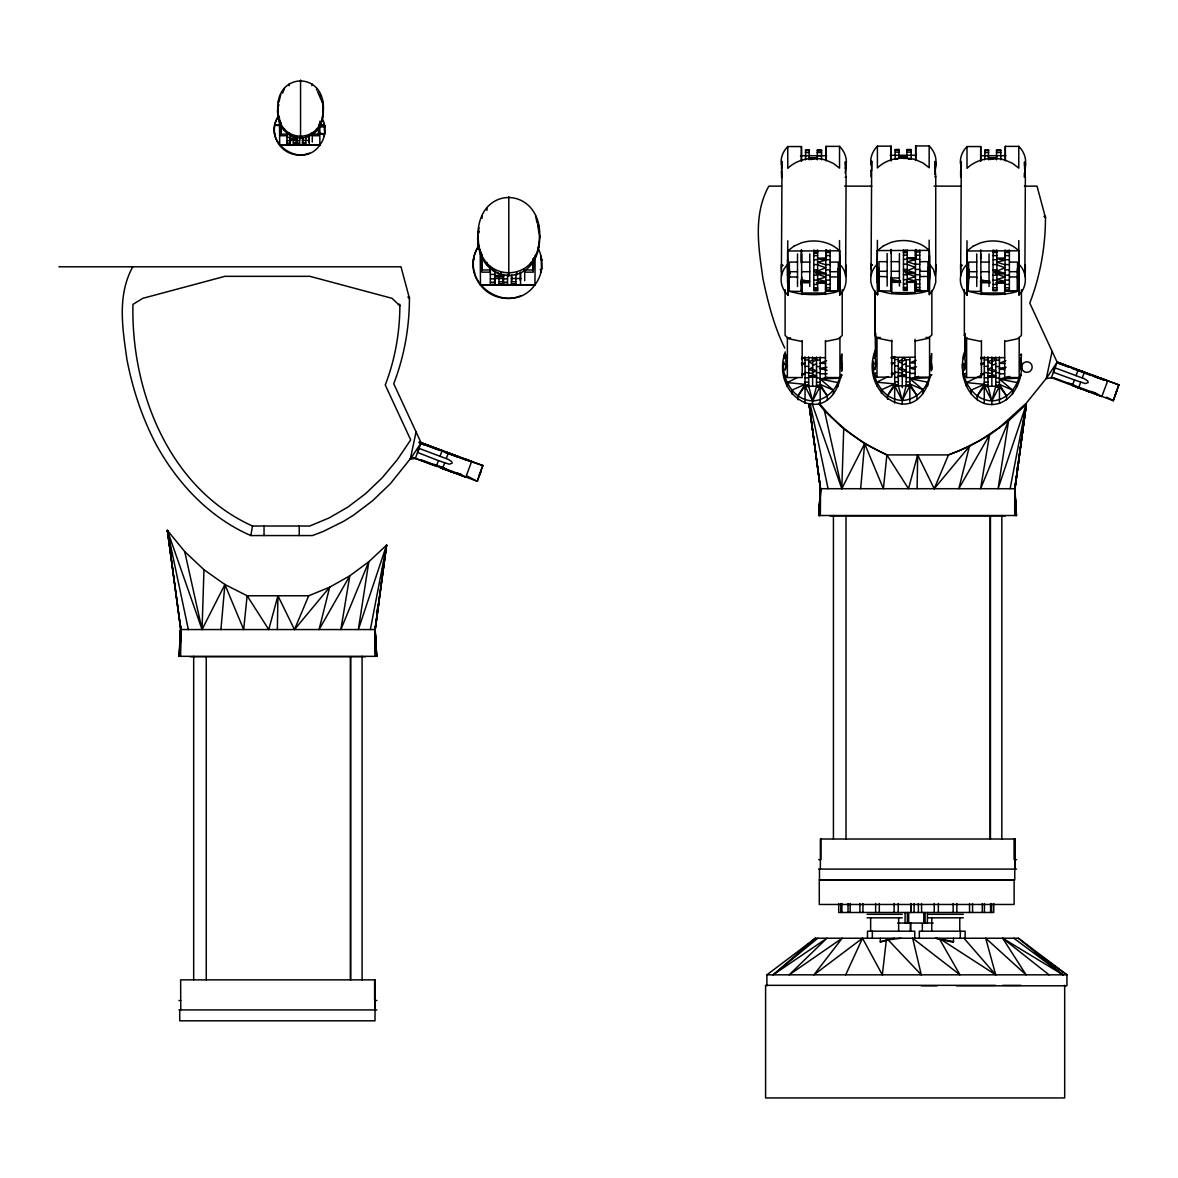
<?xml version="1.0" encoding="UTF-8"?>
<svg xmlns="http://www.w3.org/2000/svg" width="1178" height="1178" viewBox="0 0 1178 1178"><rect width="100%" height="100%" fill="white"/><g stroke="black" fill="none" stroke-linecap="round" stroke-linejoin="round"><path stroke-width="1.5" d="M290.141 138.4L290.127 145.292L309.21 145.1L309.21 136.03M312.273 134.115L318.605 134.115L318.605 130.64M506.731 285.002L520.543 284.855L520.558 272.133M524.622 269.924L533.281 269.968L533.325 258.91L533.281 259.69M533.634 257.835L533.281 269.968L533.281 265.241M781.412 269.556L782.045 161.43L781.412 168.719M787.537 259.543L787.949 295.207L787.64 251.002M838.486 284.59L838.368 291.231L825.837 291.128L825.881 281.763L825.837 291.128L838.368 291.231L838.28 268.731L838.368 291.231A28.552 6.715 0 0 1 799.376 293.69L788.921 291.231L789.348 270.852M789.348 274.651L789.348 269.099M820.183 386.62L816.531 386.62L820.183 386.62L820.183 356.89M871.057 275.608L871.691 161.018L871.573 170.751M877.286 250.59L877.198 275.637M915.497 290.863L915.439 282.057L915.497 290.863L928.014 290.819L927.925 268.304L928.014 290.819A28.552 6.715 0 0 1 889.022 293.278L878.567 290.819L878.994 275.019M878.994 274.224L878.994 268.687M909.828 386.193L906.176 386.193L909.828 386.193L909.828 357.567M960.659 275.623L961.292 161.43L961.174 171.163M966.888 251.002L966.814 276.05M1017.733 284.59L1017.615 291.231L1005.084 291.128L1005.129 281.822L1005.084 291.128L1017.615 291.231L1017.542 268.717L1017.615 291.231A28.552 6.715 0 0 1 978.624 293.69L968.169 291.231L968.596 270.852M968.596 274.651L968.596 269.099M999.445 386.62L995.778 386.62L999.445 386.62L999.445 356.89M318.605 134.115L318.885 124.264M494.672 276.359L494.657 285.12L503.286 285.032M797.506 277.905L797.535 277.08L789.348 276.948L789.348 275.446M801.467 146.558L801.438 161.106L801.467 146.558L787.758 146.558A32.631 25.386 0 0 0 781.412 165.362M801.423 262.576L801.452 249.839M839.531 146.367L839.531 168.13L833.479 163.477L826.072 160.179L826.058 146.367L839.531 146.367A32.631 25.386 0 0 1 845.289 168.366M826.014 250.929L825.999 256.112L825.999 250.693M887.152 277.493L887.181 276.668L878.994 276.521L878.994 275.254L878.994 277.817M891.113 146.146L891.083 160.694L891.113 146.146L877.404 146.146A32.631 25.386 0 0 0 871.057 164.935M891.083 253.064L891.098 249.427M929.162 145.954L929.162 167.718L923.11 163.05L915.718 159.766L915.689 145.954L929.162 145.954A32.631 25.386 0 0 1 934.934 167.953M915.704 259.131L915.659 250.516M976.753 277.905L976.798 277.08L968.596 276.948L968.596 275.431M980.685 258.924L980.7 249.839M980.714 146.558L980.685 161.106L980.714 146.558L967.005 146.558A32.631 25.386 0 0 0 960.453 163.713M1018.779 146.367L1018.779 168.13L1012.727 163.462L1005.335 160.179L1005.305 146.367L1018.779 146.367A32.631 25.386 0 0 1 1024.551 168.366M1005.276 250.929L1005.261 256.112L1005.261 250.678M787.611 269.585L787.611 264.638L787.537 276.05M825.793 282.47L825.837 291.128L825.881 281.439M877.257 269.173L877.257 264.211L877.595 294.794L877.183 259.131M915.527 282.632L915.483 290.716L928.014 290.819L928.131 284.178M966.858 269.585L966.873 264.623L967.212 295.207L966.785 259.543M1005.055 282.47L1005.084 291.128L1005.143 281.424M1025.316 265.05L1024.875 276.477L1025.361 177.156L1024.521 166.01A7.893 1.311 78 0 1 1024.448 161.901C1026.833 162.535 1024.742 170.457 1024.462 173.24A7.922 1.266 -78.4 0 0 1024.404 177.348L1025.361 177.156M797.506 262.09L789.348 262.09L789.348 278.347L789.348 276.094M878.994 275.667L878.994 276.521M976.753 262.09L968.596 262.09L968.596 278.347L968.596 276.079M277.743 117.579C261.457 143.156 302.672 170.074 319.842 145.1L319.871 121.172M477.856 247.527C456.387 283.132 510.604 318.428 534.959 284.855L535.106 255.788M839.826 250.84L839.723 295.015C848.307 286.725 848.189 272.28 839.531 264.093L839.531 240.562M1005.084 287.226L1005.129 281.763M279.481 117.903L279.672 145.292L290.333 145.262L290.333 134.837M374.957 1009.929L375.075 1000.505M480.182 250.296L480.477 285.12L494.937 285.091L494.937 270.94M787.537 283.088L787.758 240.754M789.348 276.948L789.348 275.593M877.183 282.676L877.404 240.327M966.785 283.088L967.005 240.754M968.596 276.948L968.596 275.593M1014.714 869.099L1014.832 859.66M839.973 273.384L839.899 276.432L839.87 265.418M929.604 265.904L929.545 264.594L929.545 276.02L929.457 250.428M1019.22 266.331L1019.161 265.006L1019.161 276.432L1019.073 250.84M277.375 629.553L277.92 595.759L294.471 629.553L329.663 587.204L349.778 575.821L368.817 561.729L386.575 545.119L375.237 629.553L375.237 652.774M801.747 277.183L801.32 291.467L788.921 291.231L789.348 272.928M801.32 291.467L801.511 279.539M839.973 255.979L839.723 295.015M891.393 276.771L890.966 291.054L878.567 290.819L878.994 270.425M890.966 291.054L891.039 285.945M917.117 488.708L917.662 454.914L934.228 488.708L969.406 446.359L989.52 434.976L1008.559 420.899L1026.318 404.275L1014.98 488.708L1014.98 510.148M929.604 255.567L929.368 294.588L933.58 288.831L935.744 282.425L935.715 264.638L935.744 269.644L935.273 276.064L933.462 269.409L929.162 263.681L929.162 240.135M929.368 294.588L929.604 272.972M980.994 277.183L980.567 291.467L968.169 291.231L968.596 272.928M980.567 291.467L980.788 277.831M1019.22 255.979L1018.97 295.001C1027.569 286.725 1027.452 272.28 1018.779 264.093L1018.779 240.548M1018.97 295.001L1019.22 273.384M801.349 284.752L801.467 279.584A32.631 25.386 0 0 0 809.639 281.292M980.685 281.306L980.759 277.861M825.778 282.661L817.62 282.661L825.778 282.396L825.837 291.128M1005.04 282.646L996.882 282.646L1005.04 282.381L1005.084 291.128M789.348 268.731L788.921 291.231M878.994 268.304L878.567 290.819M968.596 268.717L968.169 291.231M399.872 305.75C399.769 332.741 395.013 359.761 385.25 384.97L410.695 439.88L397.148 459.906L382.055 477.929L365.548 493.715L347.863 507.1L329.177 517.908L309.711 526.021L252.504 526.021C169.131 488.472 131.008 391.258 132.937 304.38L142.832 298.314L224.924 276.329L309.917 276.329L392.009 298.314L399.872 305.75L399.828 304.38L398.414 304.38M203.971 569.71L202.042 629.553L224.895 584.509L203.971 569.71L184.71 551.569L167.409 530.424L180.661 629.553L180.617 656.337M843.713 428.866L841.784 488.708L864.637 443.679L843.713 428.866L824.453 410.739L818.681 403.686M180.808 625.93L179.778 656.337L180.646 629.553L375.237 629.553L375.959 652.774L375.164 629.553L386.575 545.119L358.348 629.553L368.817 561.729L340.854 629.553L349.778 575.821L319.061 629.553L329.663 587.204L308.71 595.759L247.13 595.759L224.895 584.509L220.919 629.553M184.71 551.569L202.042 629.553L167.409 530.424L180.808 629.553L180.19 645.632L180.808 631.334M781.367 264.579L781.412 276.035M820.477 490.504L819.859 506.569L820.477 492.286M960.63 264.579L960.63 269.541M179.468 656.337L180.661 629.553L178.982 656.337L376.666 656.337L375.105 629.553L378.712 603.681L376.548 612.295M819.225 515.508L820.418 488.708L809.08 403.995L820.551 488.708L820.359 515.508M1115.036 395.764L1115.993 392.819M179.174 656.337L180.749 629.553M818.916 515.508L820.418 488.708L809.08 403.995L820.492 488.708L818.916 515.508L819.255 510.148M819.461 506.569L820.448 490.504M786.065 364.473L785.903 366.417A8.261 1.045 -88.2 0 1 785.137 370.098L786.256 364.09L785.137 354.239A8.261 1.045 -88.2 0 1 785.903 355.211L786.33 357.862M860.662 488.708L864.637 443.679L886.887 454.914L948.452 454.914L959.025 450.909L979.581 440.705L999.194 427.673L1026.318 403.141L1047.271 377.166M819.049 402.994C837.028 425.464 860.72 443.061 886.887 454.914L883.412 488.708L864.637 443.679M277.758 110.305C275.431 71.151 325.702 71.269 323.332 110.305C323.817 148.619 275.151 146.028 277.758 108.509L278.538 117.667M322.551 117.667L323.332 108.509M477.885 235.232C478.489 182.885 542.013 186.33 539.701 237.676C539.097 290.024 475.573 286.563 477.885 235.232L478.945 247.66M477.885 237.676L478.945 227.693M538.655 247.66L539.701 235.232M841.313 374.442C829.474 431.413 769.263 397.501 785.225 351.913M783.252 368.14L783.915 361.823M841.386 366.417A8.261 1.045 88.2 0 0 842.152 370.098L841.151 356.419M841.637 371.291L841.975 364.311M930.62 374.633C918.104 432.282 857.687 394.924 875.372 350.013M872.898 367.713L873.561 361.41M931.032 366.005A8.261 1.045 88.2 0 0 931.798 369.686L930.782 356.006M931.283 370.864L931.621 363.884M1020.56 357.994C1025.788 379.802 1009.84 410.651 984.263 403.45C963.884 395.528 958.627 369.406 964.973 350.426M962.5 368.125L963 363.398M1020.634 366.417A8.261 1.045 88.2 0 0 1021.4 370.098L1021.223 364.311M900.875 938.233L886.342 940.088L882.322 974.824L862.502 938.233L813.939 974.824L842.167 938.233L789.186 974.824L826.912 938.233L773.151 974.824L815.426 938.233L1018.396 938.233L1066.929 974.824L1066.929 985.809L956.462 985.809M878.979 275.873L878.994 272.516M478.842 231.182C476.987 238.471 477.591 246.364 481.139 253.049M1010.106 488.708L1026.318 404.275L1014.921 488.708L1015.627 510.148L1014.98 488.708L1026.318 404.275L998.09 488.708L1008.559 420.899L980.597 488.708L989.52 434.976L958.804 488.708L969.406 446.359L948.452 454.914L934.228 488.708M374.957 656.337L374.957 629.553L386.575 545.119L370.363 629.553M1024.271 415.054L1026.318 404.275L1014.714 488.708L1014.714 515.508M845.215 173.24C845.48 170.457 847.571 162.535 845.2 161.901A7.893 1.311 78 0 0 845.274 166.024L846.098 177.171L845.627 276.477L846.069 265.065L846.069 270.012M876.049 361.955L875.548 366.005A8.261 1.045 -88.2 0 1 874.783 369.686L875.902 363.678L874.783 353.827A8.261 1.045 -88.2 0 1 875.548 354.784L875.71 356.124M965.651 362.368L965.15 366.417A8.261 1.045 -88.2 0 1 964.384 370.098L965.504 364.09L964.384 354.239A8.261 1.045 -88.2 0 1 965.15 355.211L965.327 356.536M382.305 570.27L382.909 566.677M383.527 563.084L384.131 559.491M384.735 555.898L386.575 545.119L384.529 555.898M1022.96 424.036L1026.318 404.275M412.167 456.504L390.286 483.79L372.528 500.783L353.488 515.184L343.549 521.353L322.993 531.558L312.42 535.563L250.84 535.563L252.504 526.021M841.225 356.551L841.225 364.473M1020.177 358.038L1020.472 364.473M930.782 356.536L930.856 364.061M417.468 452.426L438.422 460.627L436.331 466.267L415.319 458.478L410.297 459.14L416.07 431.928M1045.46 216.34C1045.622 245.893 1040.424 275.49 1029.763 303.07L1057.152 362.191L1051.35 377.829L1046.329 378.491L1052.101 351.28M324.672 133.423L323.994 123.543M541.512 269.026L541.129 257.599M473.541 259.793L473.792 258.851L473.541 259.808M1017.159 468.019L1018.455 462.836L1014.847 488.708L1015.642 510.148M323.979 136.074L324.789 132.967M540.569 272.633L541.689 268.407M812.614 404.702L812.614 400.873L816.531 386.325L816.531 357.052M902.26 404.275L902.26 400.461L906.176 385.898L906.176 359.511L902.26 357.67L902.26 376.43L906.176 376.342L898.343 376.253L906.176 376.342M991.861 404.687L991.861 400.873L995.778 386.325L995.778 357.037M277.92 595.759L268.761 629.553L247.13 595.759L243.669 629.553L224.895 584.509M917.662 454.914L908.503 488.708L886.887 454.914M279.112 101.234L280.82 94.284M278.538 115.871C282.175 142.936 318.929 142.936 322.551 115.871M478.945 245.215C483.878 281.925 533.722 281.925 538.655 245.215M785.225 355.727L784.254 358.672L784.254 354.843M874.871 355.314L873.899 358.245L873.899 354.431M417.63 451.925L419.029 448.376L448.155 459.332L451.645 461.555L452.161 463.249L449.186 464.206L438.422 460.627M132.79 266.788C116.946 295.545 122.556 328.235 126.885 359.172C132.51 388.828 142.096 417.645 156.1 444.415C177.48 483.436 209.566 517.643 250.84 535.563M440.042 456.284L442.133 450.629L421.12 442.825L393.732 383.719C404.378 356.139 409.576 326.542 409.414 296.989M444.607 462.983L442.545 468.564L454.148 472.79L450.673 471.524M446.271 458.522L448.347 452.926L459.921 457.211L456.446 455.945M455.695 473.453L465.825 477.134L471.627 461.496L465.531 459.14M482.789 465.501L477.267 481.272L482.789 465.501L467.136 460.392M1074.469 379.979L1085.232 383.557L1088.192 382.6L1087.677 380.906L1084.202 378.683L1054.987 367.83L1053.382 372.263L1074.469 379.979L1072.378 385.618L1090.18 392.141L1085.041 390.257M1076.074 375.635L1078.179 369.98L1084.378 372.277L1082.302 377.873M1078.577 387.915L1080.653 382.335M1087.736 391.332L1101.857 396.485L1107.659 380.847L1101.563 378.491M1118.82 384.853L1113.298 400.638L1118.82 384.853L1057.167 362.574M1116.273 392.068L1117.186 389.962M278.582 105.269C275.019 115.326 284.06 125.074 280.629 135.72L286.961 135.72M278.833 104.665L278.347 105.814A22.146 22.146 0 0 0 280.57 122.615L280.629 123.395M294.471 629.553L308.71 595.759M845.701 974.824L862.502 938.233M786.61 363.325L783.252 364.311C783.046 381.157 794.252 400.27 812.614 400.873L820.183 386.325L827.295 395.97L827.295 399.798M876.255 362.912L872.898 363.884C872.692 380.73 883.898 399.857 902.26 400.461L909.828 385.898L916.94 395.558L916.94 399.371M965.857 363.325L962.5 364.311C962.293 381.157 973.514 400.27 991.861 400.873L999.445 386.325L1006.542 395.97L1006.542 399.798M875.71 333.286L874.739 335.023L875.71 336.761L878.567 338.38L891.82 341.119M842.196 375.075L839.929 377.549L825.454 377.549L825.454 340.575M875.71 372.925L874.739 374.663L877.006 377.137L891.82 377.137L891.82 340.147M931.842 374.663L929.575 377.137L915.1 377.137L915.1 339.293M965.327 333.698L964.355 335.435L965.327 337.173L968.169 338.793L981.436 341.532M965.327 373.338L964.355 375.075L966.623 377.549L981.436 377.549L981.436 340.575M1021.444 375.075L1019.176 377.549L1004.701 377.549L1004.701 340.575M875.46 333.742L875.593 355.226M797.933 399.798L797.933 395.97L805.045 384.322L787.184 382.585L787.184 386.413M887.579 399.371L887.579 395.558L894.691 383.91L876.83 382.173L876.83 386.001M977.18 399.798L977.18 395.97L984.293 384.322L966.446 382.585L966.446 386.413M282.632 93.15L284.443 88.394M797.933 395.97L805.045 386.237L812.614 400.873C825.469 400.505 836.159 390.183 839.516 378.182L820.183 379.095L833.376 390.168L833.376 393.982M887.579 395.558L894.691 385.824L902.26 400.461C915.115 400.093 925.805 389.756 929.162 377.77L909.828 378.683L923.022 389.741L923.022 393.57M977.18 395.97L984.293 386.237L991.861 400.873C1004.716 400.505 1015.407 390.168 1018.764 378.182L999.445 379.095L1012.624 390.154L1012.624 393.982M815.839 272.722L817.62 272.722L816.737 271.293L817.62 269.85L813.821 269.85L817.62 275.24L813.821 275.151M905.484 272.295L907.266 272.295L906.383 270.866L907.266 269.438L903.467 269.438L907.266 274.813L903.467 274.724M995.101 272.707L996.882 272.707L995.984 271.279L996.882 269.85L993.069 269.85L996.882 275.225L993.069 275.151M410.297 459.14L421.12 442.825L415.319 458.478L413.537 457.653M1046.329 378.491L1057.152 362.191M846.098 177.171L845.141 177.348M934.699 174.594A7.922 1.266 -78.4 0 1 934.861 172.813C935.126 170.044 937.217 162.122 934.846 161.489A7.893 1.311 78 0 0 934.92 165.597L935.744 176.744L934.787 176.936M1103.182 379.743L1094.465 376.769M802.895 948.526L815.426 938.233L766.907 974.824L766.907 985.809M773.151 974.824L817.782 938.233M801.85 364.841L805.045 363.222L801.408 363.398M891.496 364.429L894.691 362.795L891.054 362.986M981.097 364.841L984.293 363.207L980.67 363.398M787.184 382.585L796.932 377.785M801.791 375.37L805.045 373.779L801.585 373.779M876.83 382.173L888.197 376.562M891.437 374.957L894.691 373.352L891.231 373.352M966.446 382.585L984.293 373.765L980.832 373.765M812.614 361.837L816.531 359.923L812.614 358.097M902.26 361.425L906.176 359.511M991.861 361.837L995.778 359.923L991.861 358.083M812.614 360.012L808.697 361.911L812.614 363.811M902.26 359.599L898.343 361.499L902.26 363.398M991.861 360.012L987.959 361.911L991.861 363.811M812.614 365.622L816.531 363.752M902.26 365.209L906.176 363.339M991.861 365.622L995.778 363.752M812.614 367.507L808.697 369.288L812.614 370.82M902.26 367.08L898.343 368.861L902.26 370.407M991.861 367.492L987.959 369.274L991.861 370.82M805.045 384.322L791.852 390.168L791.852 393.982M894.691 383.91L881.497 389.741L881.497 393.57M984.293 384.322L971.099 390.154L971.099 393.982M806.989 385.854L808.697 385.118L805.045 385.118L808.697 386.517L808.697 356.846M896.635 385.442L898.343 384.691L894.691 384.691L898.343 386.089L898.343 357.7M986.236 385.854L987.959 385.103L984.293 385.103L987.959 386.517L987.959 356.831M826.588 360.674L820.183 363.266L825.631 363.531M916.234 360.262L909.828 362.853L915.277 363.104M1005.835 360.674L999.445 363.266L1004.893 363.531M812.614 372.248L816.531 370.864L812.614 369.17M902.26 371.836L906.176 370.437L902.26 368.758M991.861 372.248L995.778 370.849L991.861 369.17M886.342 940.088L880.305 942.091L880.305 938.233M781.706 265.727L782.81 265.374L781.662 265.3M871.308 264.873L872.456 264.962L871.352 265.315L871.013 269.129M960.953 265.727L962.058 265.374L960.924 265.3M801.688 358.922L805.045 357.935L801.585 357.42M891.334 358.495L894.691 357.523L891.231 357.008M980.95 358.922L984.293 357.935L980.832 357.42M827.118 377.328L820.183 379.095L838.044 382.585L838.044 386.413M918.501 376.459L909.828 378.683L927.69 382.173L927.69 386.001M1009.84 376.43L999.445 379.095L1017.291 382.585L1017.291 386.413M880.305 941.811L894.293 938.233M816.737 271.293L817.62 271.087M906.383 270.866L907.266 270.675M995.984 271.279L996.882 271.087M296.665 144.717L299.61 144.732L296.665 145.262L296.665 137.296L290.333 138.415L296.665 138.916M805.546 150.593L809.286 150.239M898.063 150.004L898.932 149.827L895.192 150.224L898.932 150.033M984.808 150.593L988.533 150.239M781.691 265.61L782.81 265.374M872.456 264.962L871.352 265.315L871.013 264.166M960.939 265.61L962.058 265.374M827.118 370.29L820.183 368.552L826.897 367.241M812.614 375.502L808.697 376.253L812.614 376.459M915.026 369.436L909.828 368.125L916.543 366.829M902.26 375.075L898.343 375.841L906.176 375.532M1004.643 369.848L999.445 368.537L1006.145 367.241M991.861 375.487L987.959 376.253L991.861 376.459M503.521 274.4L503.521 285.091L505.391 284.737L503.521 284.516M807.534 150.254L809.286 149.93L809.286 159.796M897.18 149.827L898.932 149.503L898.932 158.529M986.796 150.254L988.533 149.93L988.533 159.796M501.799 274.592L494.937 275.799L503.521 276.462L494.937 276.462L503.521 276.27M810.891 159.516L817.282 158.412L809.286 157.793M903.732 158.544L906.927 157.999L898.932 157.381L906.927 157.381L898.932 157.558L906.927 158.529L906.927 149.503L911.183 149.503L911.183 159.354M990.138 159.516L996.529 158.412L988.533 157.793M324.76 127.121L324.76 126.37L320.018 126.355L324.568 125.648L319.974 125.133L324.392 125.001L324.76 126.738M320.004 127.077L324.76 126.355L319.989 125.501L324.421 125.118M812.614 376.194L816.531 375.649L812.614 374.648M902.26 375.767L906.176 375.222L902.26 374.221M991.861 376.194L995.778 375.635L991.861 374.633M912.17 258.497L915.424 258.07L907.266 257.805M817.62 282.396L825.778 281.306L817.62 279.481L825.778 277.051L817.62 274.15M907.266 281.969L915.424 280.894L907.266 279.068L915.424 276.624L907.266 273.738M996.882 282.381L1005.04 281.306L996.882 279.481L1005.04 277.036L996.882 274.15M825.454 341.502L838.368 338.808L842.196 335.45L842.196 289.714M915.1 341.075L928.014 338.38L931.842 335.023L931.842 291.113M825.454 357.67L802.174 357.714M1004.701 341.487L1017.615 338.793L1021.444 335.435L1021.444 289.7M915.1 357.258L891.82 357.287M1004.701 357.67L981.436 357.7M801.496 358.215L805.045 357.935M891.142 357.788L894.691 357.523M980.744 358.215L984.293 357.935M825.778 258.218L817.62 258.777L825.778 260.147L817.62 262.208L825.778 264.829M915.424 257.805L907.266 258.365L915.424 259.72L907.266 261.781L915.424 264.402M1005.04 258.218L996.882 258.777L1005.04 260.132L996.882 262.193L1005.04 264.814M808.697 376.813L812.614 376.592M987.959 376.813L991.861 376.592M807.843 385.486L808.697 385.442M897.489 385.073L898.343 385.015M987.09 385.486L987.959 385.427M783.252 364.311L786.889 364.135M872.898 363.884L876.535 363.707M962.5 364.311L966.137 364.12M320.607 133.865L324.568 133.821L319.945 133.35M907.266 282.234L915.424 281.969M275.063 124.706L279.377 125.118M319.974 125.074L324.392 125.001M323.685 133.836L324.568 133.821L319.945 133.703M540.172 269.585L541.335 269.718M816.531 376.769L808.697 376.666L816.531 376.769L812.614 376.754L812.614 356.993M995.778 376.769L987.959 376.666L995.778 376.769L991.861 376.754L991.861 356.993M290.333 138.916L296.665 138.871L293.499 138.371M817.282 157.793L809.286 157.852L812.481 158.367M996.529 157.793L988.533 157.852L991.743 158.367M825.778 275.181L830.137 275.151M915.424 274.754L919.768 274.724M1005.04 275.166L1009.384 275.151M805.016 403.45L805.045 386.237L820.183 386.296L820.212 403.45M894.662 403.038L894.691 385.824L909.828 385.869M984.263 403.45L984.293 386.237L999.445 386.296L999.474 403.45M279.672 145.292L319.842 145.1A25.312 25.312 0 0 0 323.022 119.979M480.477 285.12L534.959 284.855A34.339 34.339 0 0 0 537.713 247.557M909.828 373.411L915.026 373.397M820.183 373.824L827.118 373.809M999.445 373.824L1004.643 373.809M286.961 134.115L280.629 134.115L280.57 122.615M312.273 135.72L318.605 135.72L318.605 131.362M286.961 137.384L290.333 137.384M289.847 140.432L297.342 140.432M302.466 140.388L309.284 140.432M286.961 140.653L290.333 140.609M296.665 140.653L299.61 140.653M293.351 142.818L296.252 142.818M302.466 142.818L305.765 142.818M286.961 143.127L290.333 143.156M296.665 143.156L299.61 143.127M293.351 144.334L296.252 144.334M302.466 144.334L305.765 144.334M286.961 144.717L290.333 144.732M309.21 145.1L319.842 145.1M296.665 145.262L299.61 145.262L299.61 138.783M898.932 149.503L895.192 149.503L895.192 159.354M809.286 149.93L805.546 149.93L805.546 159.766M988.533 149.93L984.808 149.93L984.808 159.766M895.192 150.166L898.932 150.166M906.927 150.166L911.183 150.166M996.529 150.593L1000.799 150.593M895.192 152.109L898.932 152.109M906.927 152.109L911.183 152.109M805.546 152.536L809.286 152.536M817.282 152.536L821.552 152.536M984.808 152.536L988.533 152.536M996.529 152.536L1000.799 152.536M890.097 155.29L916.293 155.29M805.546 155.643L809.286 155.643M817.282 155.643L821.552 155.643M984.808 155.643L988.533 155.643M996.529 155.643L1005.894 155.717M800.451 155.717L806.223 155.717M808.285 155.717L826.647 155.717M981.407 155.717L985.471 155.717M987.532 155.717L997.501 155.717M898.932 157.425L906.927 157.425M895.192 159.266L897.68 159.266M908.341 159.266L911.183 159.266M781.456 186.139L768.822 186.139C752.978 214.897 758.603 247.586 762.932 278.523C767.938 302.319 773.961 326.173 784.769 348.07M844.567 186.139L871.823 186.139M934.036 186.139L961.292 186.139M1024.418 186.139L1037.038 186.139L1045.504 217.797L1043.944 216.34M813.821 250.575L817.62 250.575M825.778 250.575L830.137 250.575M903.467 250.428L907.266 250.428M993.069 250.561L996.882 250.561M1005.04 250.561L1009.384 250.561M813.821 250.855L817.62 250.855M903.467 252.048L907.266 252.048M915.424 252.048L919.768 252.048M813.821 252.475L817.62 252.475M825.778 252.475L830.137 252.475M903.467 252.593L907.266 252.593M993.069 252.475L996.882 252.475M1005.04 252.475L1009.384 252.475M813.821 253.02L817.62 253.02M903.467 255.184L907.266 255.184M915.424 255.184L919.768 255.184M813.821 255.597L817.62 255.597M825.778 255.597L830.137 255.597M993.069 255.597L996.882 255.597M1005.04 255.597L1009.384 255.597M903.467 259.322L907.266 259.322M915.424 259.322L919.768 259.322M813.821 259.734L817.62 259.734M825.778 259.734L830.137 259.734M993.069 259.734L996.882 259.734M1005.04 259.734L1009.384 259.734M887.152 261.663L878.994 261.663L878.994 277.934M891.26 261.663L899.418 261.663M919.768 261.663L927.925 261.663L927.925 277.934M801.629 262.09L809.772 262.09M830.137 262.09L838.28 262.09L838.28 278.347M980.876 262.09L989.034 262.09M1009.384 262.09L1017.542 262.09L1017.542 278.347M903.467 264.181L907.266 264.181M915.424 264.181L919.768 264.181M813.821 264.594L817.62 264.594M825.778 264.594L830.137 264.594M993.069 264.594L996.882 264.594M1005.04 264.594L1009.384 264.594M58.9 266.788L401.006 266.788L409.458 298.446L407.912 296.989M490.357 269.217L493.405 269.217M915.424 269.438L919.768 269.438M490.357 269.968L481.773 269.968L481.684 254.374L481.773 272.147L490.357 272.147M825.778 269.85L830.137 269.85M1005.04 269.85L1009.384 269.85M878.994 271.293L887.152 271.293M891.26 271.293L899.418 271.293M919.768 271.293L927.925 271.293M789.348 271.72L797.506 271.72M801.629 271.72L809.772 271.72M830.137 271.72L838.28 271.72M968.596 271.706L976.753 271.706M980.876 271.706L989.034 271.706M1009.384 271.706L1017.542 271.706M524.696 272.147L533.281 272.147L533.281 258.895L533.295 263.577M490.357 274.4L494.937 274.4M494.937 276.418L503.521 276.418M919.768 276.521L927.925 276.521L928.014 290.819M830.137 276.948L838.28 276.948L838.368 291.231L838.28 270.852M1009.384 276.948L1017.542 276.948L1017.615 291.231M891.26 277.934L899.418 277.934M493.67 278.523L502.977 278.479M511.385 278.479L521.236 278.523M490.357 278.833L494.937 278.833M503.521 278.833L507.527 278.833M903.467 279.701L907.266 279.701M915.424 279.701L919.768 279.701M813.821 280.114L817.62 280.114M825.778 280.114L830.137 280.114M993.069 280.114L996.882 280.114M1005.04 280.114L1009.384 280.114M499.045 281.763L502.977 281.763M511.385 281.763L515.876 281.763M490.357 282.234L494.937 282.234M503.521 282.234L507.527 282.234M900.772 282.337L891.82 282.337L891.82 293.587M906.147 282.337L915.1 282.337L915.1 293.587M809.345 282.749L802.174 282.749L802.174 294.485M816.501 282.749L825.454 282.749L825.454 294.485M990.389 282.749L981.436 282.749L981.436 294.471M995.749 282.749L1004.701 282.749L1004.701 294.471M499.045 283.839L502.977 283.839M511.385 283.839L515.876 283.839M903.467 284.001L907.266 284.001M915.424 284.001L919.768 284.001M490.357 284.369L494.937 284.369M503.521 284.369L507.527 284.369M813.821 284.428L817.62 284.428M825.778 284.428L830.137 284.428M993.069 284.428L996.882 284.428M1005.04 284.428L1009.384 284.428M520.543 284.855L534.959 284.855M503.521 285.091L507.527 285.091L507.527 274.4M903.467 287.358L907.266 287.358M915.424 287.358L919.768 287.358M813.821 287.785L817.62 287.785M825.778 287.785L830.137 287.785M903.467 287.903L907.266 287.903M993.069 287.771L996.882 287.771M1005.04 287.771L1009.384 287.771M813.821 288.315L817.62 288.315M903.467 289.523L907.266 289.523M915.424 289.523L919.768 289.523M903.467 289.803L907.266 289.803M915.424 289.803L919.768 289.803M813.821 289.95L817.62 289.95M825.778 289.95L830.137 289.95M993.069 289.935L996.882 289.935M1005.04 289.935L1009.384 289.935M813.821 290.23L817.62 290.23M891.82 292.586L915.1 292.586M802.174 293.013L825.454 293.013M981.436 292.998L1004.701 292.998M880.305 337.497L877.006 337.497L877.006 377.137M925.952 337.497L929.575 337.497L929.575 377.137M790.659 337.924L787.36 337.924L787.36 377.549L802.174 377.549L802.174 340.575M894.691 359.54L898.343 359.54M906.176 359.746L909.828 359.746M805.045 359.953L808.697 359.953M984.293 359.953L987.959 359.953M816.531 360.159L820.183 360.159M995.778 360.159L999.445 360.159M894.691 365.916L898.343 365.916M906.176 366.122L909.828 366.122M805.045 366.343L808.697 366.343M984.293 366.343L987.959 366.343M816.531 366.549L820.183 366.549M995.778 366.535L999.445 366.535M894.691 372.012L902.26 373.131M906.176 372.219L909.828 372.219M805.045 372.439L812.614 373.544M984.293 372.425L991.861 373.544M995.778 372.631L999.445 372.631M816.531 372.631L820.183 372.631M894.691 377.416L898.343 377.416M906.176 377.593L909.828 377.593M805.045 377.829L808.697 377.829M816.531 378.005L820.183 378.005M984.293 377.829L987.959 377.829M995.778 378.005L999.445 378.005M894.691 381.731L898.343 381.731M906.176 381.893L909.828 381.893M805.045 382.158L808.697 382.158M984.293 382.143L987.959 382.143M816.531 382.32L820.183 382.32M995.778 382.305L999.445 382.305M906.176 384.838L909.828 384.838M816.531 385.25L820.183 385.25M995.778 385.25L999.445 385.25M906.176 385.957L909.828 385.898L909.858 403.038M816.531 386.384L820.183 386.325M995.778 386.369L999.445 386.325M1016.423 515.508L1014.714 488.708L1016.423 515.508L818.725 515.508L820.418 488.708L1014.98 488.708L1016.423 515.508L1014.714 504.022M829.945 515.89L1005.394 515.89M190.188 656.72L365.651 656.72M1014.95 839.016L1014.98 859.66L1014.98 839.016L820.389 839.016L820.359 869.099M818.725 859.66L820.963 859.66L820.963 839.016M1016.614 859.66L1014.376 859.66L1014.376 839.016M818.725 869.099L1016.614 869.099M867.052 914.305L902.23 914.305M928.176 914.305L963.354 914.305M867.052 917.824L902.23 917.824M928.176 917.824L963.354 917.824M897.695 923.051L933.153 923.051M766.907 974.824L1066.929 974.824L1034.932 951.824M375.237 979.86L375.237 1000.505L375.208 979.86L180.632 979.86L180.764 1009.929M995.381 985.338L765.597 985.338L765.597 1097.94L1064.676 1097.94L1064.676 985.338M1002.669 985.338L1020.884 985.338M921.299 985.809L937.128 985.809M178.982 1000.505L180.764 1000.505M376.872 1000.505L374.633 1000.505L374.633 979.86M178.982 1009.929L376.872 1009.929M898.343 386.089L894.691 386.089L894.691 356.419M987.959 386.517L984.293 386.502L984.293 356.831M808.697 386.517L805.045 386.502L805.045 356.846M319.989 125.604L324.568 125.648M274.872 125.413L279.377 125.457M320.004 126.179L324.716 126.223M999.445 368.537L1004.76 368.67M909.828 368.125L915.159 368.258M820.183 368.552L825.513 368.67M987.665 150.431L988.533 150.445M808.417 150.431L809.286 150.445M996.882 258.218L1005.04 258.483M817.62 258.218L825.778 258.483M953.503 938.233L953.503 942.371L935.671 938.233L953.503 941.561M802.174 341.532L788.921 338.808L785.093 335.45L785.108 289.685M1005.04 274.15L996.882 273.296L1005.04 273.296L996.882 271.014L1005.04 267.818L996.882 264.814M915.424 273.738L907.266 272.869L915.424 272.869L907.266 270.587L915.424 267.406L907.266 264.402M825.778 274.15L817.62 273.296L825.778 273.296L817.62 271.014L825.778 267.833L817.62 264.829M1005.335 160.179C992.259 156.306 977.033 158.691 967.005 168.321L967.005 146.558M915.718 159.766C902.657 155.894 887.432 158.279 877.404 167.909L877.404 146.146M826.072 160.179C813.011 156.306 797.786 158.706 787.758 168.336L787.758 146.558M290.333 135.661L293.499 136.486M494.937 272.059L498.368 272.943M1107.659 380.847L1093.537 375.679M471.627 461.496L461.496 457.8M449.54 453.339L446.064 452.072L451.189 454.001M1119.1 384.985L1056.857 361.882L1103.58 379.89M1090.813 374.678L1095.952 376.562L1090.828 374.633M1051.1 377.549L1113.298 400.638M1081.463 388.887L1076.324 387.002L1081.448 388.931M483.068 465.634L419.147 441.912L465.884 459.862M452.985 454.664L457.506 456.328M413.345 457.55L477.267 481.272M447.287 470.331L451.704 471.966M1056.975 362.78L1068.902 367.241M1072.319 368.508L1091.064 375.502M1068.799 383.159L1073.909 385.059M1090.946 391.42L1096.055 393.319M1053.868 377.858L1098.176 394.394M419.427 442.589L465.87 459.906M419.235 442.795L439.689 450.423M444.798 452.337L456.725 456.784M434.461 464.441L446.388 468.888M456.622 472.702L461.732 474.616M421.238 459.788L461.732 474.896M1095.761 394.144L1101.857 396.485M459.729 474.778L465.825 477.134M1012.624 390.154L999.445 384.381L1006.542 395.97M923.022 389.741L909.828 383.954L916.94 395.558M833.376 390.168L820.183 384.381L827.295 395.97M1106.628 397.192L1113.019 400.505M467.401 476.192L476.987 481.154M787.36 377.549L785.093 375.075M939.705 938.616L995.719 974.824L985.691 938.233L1026.082 974.824L1002.684 938.233L1062.954 974.824L1018.396 938.233M420.59 442.899L423.491 444.857M1013.846 938.233L1062.954 974.824M1002.684 938.233L1049.024 974.824M888.197 939.941L921.299 974.824L912.685 938.233L959.982 974.824L939.234 938.483M963.987 938.233L995.719 974.824M781.632 177.569L781.367 170.825M317.559 91.663L322.551 102.942L323.332 110.305M811.936 403.259L841.784 488.708L824.453 410.739M537.109 223.04L535.563 215.942M537.624 224.586L539.701 237.676M274.592 133.247L275.21 135.47M474.631 272.56L474.425 271.794M541.644 259.469L541.644 260.485L540.702 256.024M987.959 386.237L991.861 400.873M898.343 385.824L902.26 400.461M808.697 386.237L812.614 400.873M878.847 273.767L878.979 275.799M810.155 403.745L828.09 488.708M188.347 629.553L167.409 530.424L180.882 629.553M781.412 270.822L781.706 272.516M169.72 543.043L170.368 546.636M968.596 276.285L968.449 274.179M789.334 276.3L789.201 274.179M169.603 543.043L170.221 546.636M170.854 550.244L171.473 553.851M374.957 644.867L376.666 656.337L375.046 629.553L375.944 652.774M1020.722 369.126L1021.444 354.357A8.261 1.045 88.2 0 0 1020.634 355.211M931.121 368.714L931.798 353.827A8.261 1.045 88.2 0 0 931.253 353.93M841.475 369.141L842.152 354.239A8.261 1.045 88.2 0 0 841.607 354.342M1020.722 363.398L1021.223 368.125M930.62 358.245L930.959 361.41M931.283 364.562L931.621 367.713M841.313 361.823L840.974 356.124M841.637 364.974L841.975 368.14M481.684 254.374L481.773 255.42M374.957 629.553L376.666 656.337M1014.803 504.596L1015.819 515.508M375.046 645.441L376.077 656.337M1018.779 264.093L1019.22 279.525M929.162 263.681L929.604 279.112M839.531 264.093L839.973 279.525M1005.04 285.194L1005.055 286.136M915.424 284.767L915.453 285.724M825.778 285.194L825.807 286.151M1025.316 265.05L1025.361 270.056M871.057 176.847L871.013 170.412M965.268 356.095L965.106 334.081L965.209 355.653M964.355 289.685L964.355 335.435M960.659 176.877L960.63 170.825M875.504 333.668L875.652 355.668M533.281 266.802L533.281 269.968M1020.222 375.046L1020.222 377.593M1019.176 337.909L1019.176 377.549M1014.832 839.016L1014.759 879.966L819.476 879.966L819.476 869.099M1014.464 839.016L1014.464 859.66M1009.384 250.001L1009.384 290.775L1005.04 290.775L1005.04 250.001M1005.305 146.367L1005.305 160.871M1001.83 515.508L1001.83 839.016M1000.799 159.766L1000.799 149.93L996.529 149.93L996.529 159.796M996.882 250.001L996.882 290.775L993.069 290.775L993.069 250.001M993.761 903.526L993.761 912.479L838.721 912.479L838.721 903.526M991.861 377.107L991.861 386.237M991.67 903.526L991.67 912.479M990.433 515.89L990.433 839.016M990.565 903.526L990.565 912.479M990.153 515.89L990.153 839.016M989.034 253.947L989.034 286.49M984.44 903.526L984.44 912.479M982.305 903.526L982.305 912.479M980.876 253.947L980.876 286.49M976.753 253.947L976.753 286.49M972.572 903.526L972.572 912.479M969.553 903.526L969.553 912.479M966.623 337.909L966.623 377.549M965.135 938.233L965.135 931.194L919.326 931.194L919.326 938.233M963.501 354.843L963.501 358.657M963.501 373.765L963.501 377.593M960.291 931.194L960.291 938.233M959.775 917.824L959.775 931.194M956.845 903.526L956.845 912.479M953.149 903.526L953.149 912.479M938.365 903.526L938.365 912.479M935.744 176.744L935.744 269.644M934.242 903.526L934.242 912.479M931.769 917.824L931.769 931.194M927.395 912.538L927.395 923.051M925.128 912.538L925.128 923.051M923.788 912.538L923.788 923.051M922.33 923.846L922.33 931.194M921.505 903.526L921.638 912.479M919.768 250.148L919.768 290.362L915.424 290.362L915.424 250.148M918.369 903.526L918.369 912.479M915.895 249.456L915.895 258.497M915.689 145.954L915.689 160.458M915.645 250.266L915.645 255.7M914.746 938.233L914.746 931.194L867.494 931.194L867.494 938.233M914.099 903.526L914.099 912.479M910.859 923.022L910.859 931.371M910.285 923.846L910.285 931.194M908.694 912.538L908.694 923.051M907.266 250.148L907.266 290.362L903.467 290.362L903.467 250.148M907.34 912.538L907.34 923.051M905.072 912.538L905.072 923.051M902.26 376.695L902.26 387.65M899.418 253.535L899.418 286.063M898.652 917.824L898.652 931.194M898.225 903.526L898.225 912.479M894.117 903.526L894.117 912.479M891.26 253.535L891.26 286.063M891.054 249.515L891.054 253.491M887.152 253.535L887.152 286.063M879.318 903.526L879.318 912.479M875.622 903.526L875.622 912.479M874.739 291.113L874.739 335.023M873.899 373.352L873.899 377.181M872.324 931.194L872.324 938.233M870.645 917.824L870.645 931.194M862.929 903.526L862.929 912.479M859.911 903.526L859.911 912.479M850.163 903.526L850.163 912.479M848.042 903.526L848.042 912.479M846.01 515.89L846.01 839.016M841.902 903.526L841.902 912.479M840.974 375.046L840.974 377.593M840.797 903.526L840.797 912.479M839.929 337.924L839.929 377.549M833.42 515.508L833.42 839.016M830.137 250.016L830.137 290.775L825.778 290.775L825.778 250.016M826.249 249.869L826.308 259.366M826.058 146.367L826.058 160.871M821.552 159.766L821.552 149.93L817.282 149.93L817.282 159.796M817.62 250.016L817.62 290.775L813.821 290.775L813.821 250.016M812.614 377.107L812.614 386.251M809.772 253.947L809.772 286.49M801.629 253.947L801.629 286.49M801.408 249.942L801.408 262.959M797.506 253.947L797.506 286.49M784.254 373.779L784.254 377.593M538.655 225.248L538.655 227.693M535.563 254.522L535.563 256.966M530.645 262.517L530.645 264.947M524.696 269.968L524.696 280.732M524.254 268.643L524.254 271.087M520.367 272.663L520.367 280.732M516.789 272.501L516.789 274.945M515.876 274.194L515.876 284.546L511.385 284.546L511.385 275.623M511.782 275.122L511.782 280.732M508.793 196.652L508.793 276.256M502.977 275.623L502.977 284.546L499.045 284.546L499.045 275.623M500.797 272.501L500.797 274.945M493.346 268.643L493.346 271.087M490.357 266.449L490.357 285.091M486.941 207.946L486.941 210.391M486.941 262.517L486.941 264.947M482.023 215.942L482.023 218.386M482.023 254.522L482.023 256.966M375.075 979.86L375.016 1020.811L179.733 1020.811L179.733 1009.929M374.722 979.86L374.722 1000.505M362.088 656.337L362.088 979.86M350.691 656.72L350.691 979.86M350.396 656.72L350.396 979.86M322.551 101.146L322.551 102.942M320.283 94.284L320.283 96.095M320.283 122.733L320.283 124.529M316.661 88.394L316.661 90.191M316.661 128.623L316.661 130.419M312.273 133.276L312.273 142.052M311.934 83.874L311.934 85.685M311.934 133.143L311.934 134.94M309.078 136.265L309.078 142.052M306.442 135.985L306.442 137.782M305.765 137.237L305.765 144.865M302.746 137.914L302.746 142.052M302.466 137.237L302.466 144.865M300.552 80.06L300.552 138.754M299.227 526.021L299.227 535.563M296.252 140.388L296.252 144.865M294.647 135.985L294.647 137.782M293.351 140.388L293.351 144.865M289.155 83.874L289.155 85.685M289.155 133.143L289.155 134.94M286.961 132.864L286.961 145.262M284.443 128.623L284.443 130.419M280.82 122.733L280.82 124.529M278.538 101.146L278.538 102.942M264.034 526.021L264.034 535.563M206.253 656.72L206.253 979.86M193.678 656.337L193.678 979.86M309.475 153.125A25.312 25.312 0 0 1 278.568 115.812M520.912 295.752A34.339 34.339 0 0 1 478.253 246.276M480.948 252.99A30.054 30.054 0 0 1 478.695 231.565M890.656 281.439A28.552 6.715 0 0 1 900.316 280.791M877.595 294.794A32.631 25.386 0 0 1 877.404 263.872M899.285 280.879A32.631 25.386 0 0 1 891.054 279.201M801.011 281.866A28.552 6.715 0 0 1 809.168 281.248M980.258 281.851A28.552 6.715 0 0 1 989.918 281.203M787.949 295.207A32.631 25.386 0 0 1 787.758 264.299M790.188 273.679A32.631 25.386 0 0 1 787.949 271.662M967.212 295.207A32.631 25.386 0 0 1 967.005 264.284M988.887 281.292A32.631 25.386 0 0 1 980.656 279.613M915.527 281.439L915.497 290.613L915.527 281.351M180.617 629.553L180.19 656.337L180.646 629.553M820.359 488.708L819.52 515.508L820.389 488.708M825.925 282.175L825.837 287.226L825.925 282.175M915.571 281.763L915.483 286.799L915.571 281.763M479.004 476.295L481.154 470.611L479.004 476.295M875.063 334.449L874.768 291.084L875.063 334.449M793.751 246.29L787.758 251.002L839.531 250.796A32.631 25.386 0 0 0 801.114 242.948L793.751 246.29M883.397 245.863L877.404 250.575L929.162 250.384A32.631 25.386 0 0 0 890.745 242.521L883.397 245.863M972.999 246.276L967.005 250.988L1018.779 250.796A32.631 25.386 0 0 0 980.361 242.933L972.999 246.276M296.665 138.768L290.333 138.871L296.665 138.871M817.282 157.852L809.286 157.985L817.282 157.852M996.529 157.852L988.533 157.985L996.529 157.852M821.552 150.593L817.282 150.593L821.552 150.651M1014.111 879.833L819.284 879.833L819.284 904.468L1014.111 904.468L1014.111 879.833M1082.346 371.497L1087.22 373.352L1082.346 371.497M440.528 467.725L445.417 469.58L440.528 467.725M169.058 539.436L167.409 530.424L168.969 539.436M910.962 912.479L910.962 903.526L910.844 912.479M1024.256 371.63A5.272 5.272 0 0 0 1032.178 367.05A5.272 5.272 0 0 0 1024.256 362.485A5.272 5.272 0 0 0 1024.256 371.63"/></g></svg>
